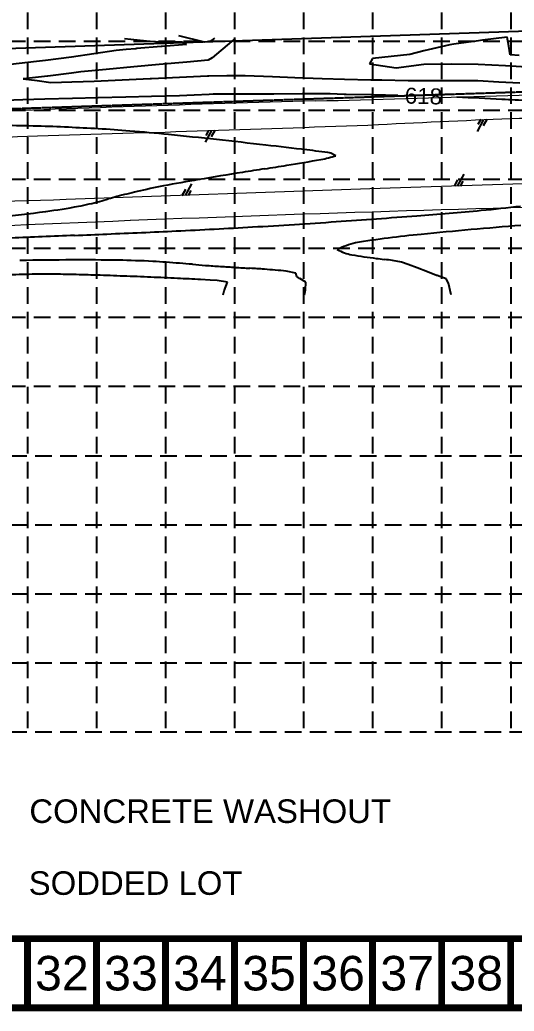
# Model space of a CAD drawing. Header units: inches. Extents: x 2387375 to 2389038, y 7083851 to 7084891.
# Drawn here: x 2388203.6 to 2388389.3, y 7083850.8 to 7084223.1 of the extents above; entities that cross this region are included whole.
import ezdxf
from ezdxf.enums import TextEntityAlignment as Align

# ---------------------------------------------------------------- set-up
doc = ezdxf.new("R2010")
doc.units = ezdxf.units.IN
doc.header["$MEASUREMENT"] = 0
doc.linetypes.add('add_topo$0$SM', pattern=[0.1875, 0.15, -0.0375])
doc.linetypes.add('HIDDEN', pattern=[0.375, 0.25, -0.125])
for name, color, linetype in [('add_topo$0$PAVED_ROAD', 7, 'Continuous'), ('add_topo$0$PAVED_SHOULDER', 1, 'add_topo$0$SM'), ('BASE', 7, 'Continuous'), ('CRWR1$0$RW-GL-TRAC', 7, 'Continuous'), ('CSTR1$0$CST-PA-EXST', 252, 'Continuous'), ('GRID', 254, 'HIDDEN'), ('JCTR1$0$TP-CT-MINR', 253, 'Continuous'), ('LEGEND', 7, 'Continuous')]:
    doc.layers.add(name, color=color, linetype=linetype)
doc.styles.get("Standard").update_dxf_attribs({"font": 'ARIAL.TTF'})

msp = doc.modelspace()

# ---------------------------------------------------------------- linework, layer by layer
at = {"color": 7}
msp.add_line((2388975.39, 7084238.31), (2388085.35, 7084208.44), dxfattribs=at)
at = {"layer": 'add_topo$0$PAVED_ROAD', "color": 7, "linetype": 'Continuous'}
for p, q in [((2388377.81, 7084185.69), (2388375.36, 7084181.2)), ((2388376.71, 7084185.65), (2388375.67, 7084183.81)), ((2388378.99, 7084185.67), (2388377.69, 7084183.29)), ((2388275.65, 7084181.61), (2388273.2, 7084177.11)), ((2388274.54, 7084181.57), (2388273.51, 7084179.73)), ((2388276.82, 7084181.59), (2388275.52, 7084179.21)), ((2388366.85, 7084160.63), (2388368.15, 7084163.01)), ((2388368.02, 7084160.61), (2388370.47, 7084165.1)), ((2388264.63, 7084157.11), (2388265.93, 7084159.49)), ((2388265.8, 7084157.09), (2388268.25, 7084161.58)), ((2388369.13, 7084160.65), (2388370.17, 7084162.49)), ((2388266.91, 7084157.13), (2388267.95, 7084158.97))]:
    msp.add_line(p, q, dxfattribs=at)
at = {"layer": 'add_topo$0$PAVED_ROAD', "color": 7, "linetype": 'Continuous', "const_width": 0.05, "flags": 128}
for points in [[(2387770.57, 7084171.81, 0.006253), (2387911.57, 7084172.96, 0.003524), (2388016.87, 7084174.38), (2388066.95, 7084175.51), (2388090.64, 7084176.04, 0.006906), (2388210.25, 7084179.58, 0.002698), (2388338.28, 7084183.77, -0.009871), (2388444.34, 7084187.43, 0.010429), (2388543.87, 7084190.89, 0.003398), (2388740.55, 7084197.88), (2388810.59, 7084199.98), (2388918.74, 7084203.94), (2388975.39, 7084205.91)], [(2388975.39, 7084181.6), (2388947.46, 7084180.64), (2388814.88, 7084175.76), (2388712.24, 7084172.49), (2388619.14, 7084169.34), (2388556.6, 7084166.73), (2388438.75, 7084162.97), (2388335.06, 7084159.59), (2388221.06, 7084155.58, -0.002336), (2388066.95, 7084151.32, -0.000154), (2388056.81, 7084151.09, -0.006962), (2387935.93, 7084149.5, -0.001559), (2387768.32, 7084147.45)]]:
    msp.add_lwpolyline(points, format="xyb", dxfattribs=at)
at = {"layer": 'add_topo$0$PAVED_SHOULDER', "color": 7}
for p, q in [((2388209.6, 7084190.06), (2388422.98, 7084197.11)), ((2388136.01, 7084187.52), (2388209.6, 7084190.06))]:
    msp.add_line(p, q, dxfattribs=at)
at = {"layer": 'add_topo$0$PAVED_SHOULDER', "color": 7, "const_width": 0.05, "flags": 128}
msp.add_lwpolyline([(2388975.39, 7084173.7), (2388940.35, 7084172.63), (2388815.41, 7084167.45, 0.000108), (2388608.02, 7084160.13, -0.001832), (2388413.81, 7084153.13, 0.004369), (2388206.12, 7084146.1, -0.004017), (2388066.95, 7084141.74, -0.000831), (2388038.14, 7084141.11, 0.001991), (2387883.63, 7084139.56, 0.001614), (2387771.95, 7084138.07)], format="xyb", dxfattribs=at)
at = {"layer": 'BASE', "const_width": 2.59}
for points in [[(2387376.68, 7083852.09), (2389036.25, 7083852.09), (2389036.25, 7084889.32), (2387376.68, 7084889.32)], [(2387402.61, 7083878.02), (2389010.32, 7083878.02), (2389010.32, 7084863.39), (2387402.61, 7084863.39)]]:
    msp.add_lwpolyline(points, close=True, dxfattribs=at)
for points in [[(2388206.46, 7083852.09), (2388206.46, 7083878.02)], [(2388232.39, 7083852.09), (2388232.39, 7083878.02)], [(2388258.32, 7083852.09), (2388258.32, 7083878.02)], [(2388284.25, 7083852.09), (2388284.25, 7083878.02)], [(2388310.18, 7083852.09), (2388310.18, 7083878.02)], [(2388336.11, 7083852.09), (2388336.11, 7083878.02)], [(2388362.05, 7083852.09), (2388362.05, 7083878.02)], [(2388387.98, 7083852.09), (2388387.98, 7083878.02)]]:
    msp.add_lwpolyline(points, dxfattribs=at)
at = {"layer": 'CRWR1$0$RW-GL-TRAC'}
msp.add_line((2388975.39, 7084238.31), (2388082.6, 7084208.34), dxfattribs=at)
at = {"layer": 'CSTR1$0$CST-PA-EXST', "lineweight": 0}
for points in [[(2387770.57, 7084171.81, 0.006253), (2387911.57, 7084172.96), (2387911.57, 7084172.96, 0.003524), (2388016.87, 7084174.38), (2388066.95, 7084175.51), (2388090.64, 7084176.04, 0.006906), (2388210.25, 7084179.58, 0.002698), (2388338.28, 7084183.77, -0.009871), (2388444.34, 7084187.43, 0.010429), (2388543.87, 7084190.89, 0.003398), (2388740.55, 7084197.88), (2388774.4, 7084198.9)], [(2388975.39, 7084181.6), (2388947.46, 7084180.64), (2388814.88, 7084175.76), (2388712.24, 7084172.49), (2388619.14, 7084169.34), (2388556.6, 7084166.73), (2388438.75, 7084162.97), (2388335.06, 7084159.59), (2388221.06, 7084155.58, -0.002336), (2388066.95, 7084151.32), (2388066.95, 7084151.32, -0.000154), (2388056.81, 7084151.09), (2388056.81, 7084151.09, -0.006962), (2387935.93, 7084149.5), (2387935.93, 7084149.5, -0.001559), (2387768.32, 7084147.45)], [(2388975.39, 7084173.7), (2388940.35, 7084172.63), (2388815.41, 7084167.45), (2388608.02, 7084160.13, -0.001832), (2388413.81, 7084153.13), (2388413.81, 7084153.13, 0.004369), (2388206.12, 7084146.1), (2388206.12, 7084146.1, -0.004017), (2388066.95, 7084141.74, -0.000831), (2388038.14, 7084141.11), (2388038.14, 7084141.11, 0.001991), (2387883.63, 7084139.56), (2387883.63, 7084139.56, 0.001614), (2387771.95, 7084138.07)]]:
    msp.add_lwpolyline(points, format="xyb", dxfattribs=at)
for centre, radius, start, end in [((2388145.95, 7091444.19), 7253.49, 271.332444, 272.407306), ((2388654.68, 7072074.47), 12122.96, 91.607389, 92.250475)]:
    msp.add_arc(centre, radius, start, end, dxfattribs=at)
at = {"layer": 'GRID', "color": 252, "linetype": 'HIDDEN', "ltscale": 25}
for p, q in [((2388206.46, 7084863.39), (2388206.46, 7083955.7)), ((2388232.39, 7084863.39), (2388232.39, 7083955.7)), ((2388258.32, 7084863.39), (2388258.32, 7083955.7)), ((2388284.25, 7084863.39), (2388284.25, 7083955.7)), ((2388310.18, 7084863.39), (2388310.18, 7083955.7)), ((2388336.11, 7084863.39), (2388336.11, 7083955.7)), ((2388362.05, 7084863.39), (2388362.05, 7083955.7)), ((2388387.98, 7084863.39), (2388387.98, 7083955.7)), ((2387402.61, 7084215.12), (2389010.32, 7084215.12)), ((2387402.61, 7084189.19), (2389010.32, 7084189.19)), ((2387402.61, 7084163.26), (2389010.32, 7084163.26)), ((2387402.61, 7084137.33), (2389010.32, 7084137.33)), ((2387402.61, 7084111.4), (2389010.32, 7084111.4)), ((2387402.61, 7084085.47), (2389010.32, 7084085.47)), ((2387403.19, 7084059.42), (2389010.9, 7084059.42)), ((2387403.19, 7084033.49), (2389010.9, 7084033.49)), ((2387403.19, 7084007.56), (2389010.9, 7084007.56)), ((2387403.19, 7083981.63), (2389010.9, 7083981.63)), ((2387403.19, 7083955.7), (2389010.9, 7083955.7))]:
    msp.add_line(p, q, dxfattribs=at)
at = {"layer": 'JCTR1$0$TP-CT-MINR', "color": 35}
for p, q in [((2388242.98, 7084216.09, 618), (2388252.48, 7084215.15, 618)), ((2388252.48, 7084215.15, 618), (2388254.58, 7084214.95, 618)), ((2388254.58, 7084214.95, 618), (2388264.43, 7084214.81, 618)), ((2388273.04, 7084214.75, 618), (2388263.28, 7084217.09, 618)), ((2388274.86, 7084214.91, 618), (2388273.95, 7084214.83, 618)), ((2388276.71, 7084216.24, 618), (2388274.86, 7084214.91, 618)), ((2388283.12, 7084214.98, 617), (2388275.86, 7084208.86, 617)), ((2388284.47, 7084216.09, 617), (2388283.12, 7084214.98, 617)), ((2388375.93, 7084215.19, 616), (2388366.6, 7084214.02, 616)), ((2388377.39, 7084215.43, 616), (2388375.93, 7084215.19, 616)), ((2388386.71, 7084216.62, 616), (2388377.39, 7084215.43, 616)), ((2388387.28, 7084213.27, 616), (2388386.71, 7084216.62, 616)), ((2388239.76, 7084211.59, 618), (2388231.38, 7084210.33, 618)), ((2388243.5, 7084211.94, 618), (2388239.76, 7084211.59, 618)), ((2388247.24, 7084212.28, 618), (2388243.5, 7084211.94, 618)), ((2388247.62, 7084212.31, 618), (2388247.24, 7084212.28, 618)), ((2388256.71, 7084213.04, 618), (2388247.62, 7084212.31, 618)), ((2388257.12, 7084213.06, 618), (2388256.71, 7084213.04, 618)), ((2388266.18, 7084213.8, 618), (2388257.12, 7084213.06, 618)), ((2388264.43, 7084214.81, 618), (2388266.18, 7084213.8, 618)), ((2388273.95, 7084214.83, 618), (2388273.04, 7084214.75, 618)), ((2388355.36, 7084211.47, 616), (2388350.04, 7084210.15, 616)), ((2388365.15, 7084213.76, 616), (2388355.36, 7084211.47, 616)), ((2388366.6, 7084214.02, 616), (2388365.15, 7084213.76, 616)), ((2388387.84, 7084209.91, 616), (2388387.28, 7084213.27, 616)), ((2388209.87, 7084207.49, 618), (2388200.16, 7084206.32, 618)), ((2388213.29, 7084207.89, 618), (2388209.87, 7084207.49, 618)), ((2388223, 7084209.07, 618), (2388213.29, 7084207.89, 618)), ((2388231.38, 7084210.33, 618), (2388223, 7084209.07, 618)), ((2388270.37, 7084207.6, 617), (2388266.34, 7084207.27, 617)), ((2388274.39, 7084207.92, 617), (2388270.37, 7084207.6, 617)), ((2388275.86, 7084208.86, 617), (2388274.39, 7084207.92, 617)), ((2388336.13, 7084208.58, 616), (2388334.93, 7084206.54, 616)), ((2388350.04, 7084210.15, 616), (2388336.13, 7084208.58, 616)), ((2388391.16, 7084209.72, 616), (2388387.84, 7084209.91, 616)), ((2388236.07, 7084204.51, 617), (2388226.58, 7084203.63, 617)), ((2388246.46, 7084205.45, 617), (2388236.07, 7084204.51, 617)), ((2388255.95, 7084206.32, 617), (2388246.46, 7084205.45, 617)), ((2388266.34, 7084207.27, 617), (2388255.95, 7084206.32, 617)), ((2388334.93, 7084206.54, 616), (2388344.95, 7084205.12, 616)), ((2388344.95, 7084205.12, 616), (2388355.33, 7084206.51, 616)), ((2388355.33, 7084206.51, 616), (2388365.79, 7084206.56, 616)), ((2388365.79, 7084206.56, 616), (2388375.72, 7084206.48, 616)), ((2388375.72, 7084206.48, 616), (2388386.02, 7084205.99, 616)), ((2388386.02, 7084205.99, 616), (2388393.99, 7084205.51, 616)), ((2388204.99, 7084200.95, 617), (2388204.89, 7084200.91, 617)), ((2388204.89, 7084200.91, 617), (2388210.1, 7084200.28, 617)), ((2388213.97, 7084202.01, 617), (2388204.99, 7084200.95, 617)), ((2388210.1, 7084200.28, 617), (2388215.31, 7084199.64, 617)), ((2388214.08, 7084202.02, 617), (2388213.97, 7084202.01, 617)), ((2388223.05, 7084203.1, 617), (2388214.08, 7084202.02, 617)), ((2388224.82, 7084203.37, 617), (2388223.05, 7084203.1, 617)), ((2388226.58, 7084203.63, 617), (2388224.82, 7084203.37, 617)), ((2388227.36, 7084199.94, 617), (2388231.58, 7084200.05, 617)), ((2388231.58, 7084200.05, 617), (2388242.1, 7084200.55, 617)), ((2388242.1, 7084200.55, 617), (2388252.62, 7084201.07, 617)), ((2388252.62, 7084201.07, 617), (2388253.08, 7084201.09, 617)), ((2388253.08, 7084201.09, 617), (2388263.6, 7084201.63, 617)), ((2388263.6, 7084201.63, 617), (2388274.12, 7084202.11, 617)), ((2388274.12, 7084202.11, 617), (2388274.58, 7084202.13, 617)), ((2388274.58, 7084202.13, 617), (2388281.4, 7084202.16, 617)), ((2388281.4, 7084202.16, 617), (2388288.21, 7084202.19, 617)), ((2388288.21, 7084202.19, 617), (2388298.54, 7084201.84, 617)), ((2388298.54, 7084201.84, 617), (2388306.89, 7084201.51, 617)), ((2388306.89, 7084201.51, 617), (2388317.22, 7084201.12, 617)), ((2388317.22, 7084201.12, 617), (2388325.56, 7084200.83, 617)), ((2388325.56, 7084200.83, 617), (2388335.45, 7084200.64, 617)), ((2388335.45, 7084200.64, 617), (2388339.6, 7084200.57, 617)), ((2388339.6, 7084200.57, 617), (2388349.49, 7084200.36, 617)), ((2388349.49, 7084200.36, 617), (2388353.64, 7084200.3, 617)), ((2388353.64, 7084200.3, 617), (2388363.07, 7084200.29, 617)), ((2388363.07, 7084200.29, 617), (2388364.66, 7084200.29, 617)), ((2388364.66, 7084200.29, 617), (2388374.09, 7084200.3, 617)), ((2388374.09, 7084200.3, 617), (2388375.67, 7084200.27, 617)), ((2388375.67, 7084200.27, 617), (2388383.57, 7084199.85, 617)), ((2388215.31, 7084199.64, 617), (2388219.22, 7084199.74, 617)), ((2388219.22, 7084199.74, 617), (2388223.13, 7084199.83, 617)), ((2388223.13, 7084199.83, 617), (2388227.36, 7084199.94, 617)), ((2388383.57, 7084199.85, 617), (2388391.47, 7084199.43, 617)), ((2388204.81, 7084193.09, 618), (2388194.48, 7084192.74, 618)), ((2388213.06, 7084193.28, 618), (2388204.81, 7084193.09, 618)), ((2388223.39, 7084193.53, 618), (2388213.06, 7084193.28, 618)), ((2388233.03, 7084193.78, 618), (2388223.39, 7084193.53, 618)), ((2388243.47, 7084194.06, 618), (2388233.03, 7084193.78, 618)), ((2388253.11, 7084194.3, 618), (2388243.47, 7084194.06, 618)), ((2388263.55, 7084194.58, 618), (2388253.11, 7084194.3, 618)), ((2388269.15, 7084194.86, 618), (2388263.55, 7084194.58, 618)), ((2388274.74, 7084195.13, 618), (2388269.15, 7084194.86, 618)), ((2388276.27, 7084195.15, 618), (2388274.74, 7084195.13, 618)), ((2388286.87, 7084195.2, 618), (2388276.27, 7084195.15, 618)), ((2388297.47, 7084195.23, 618), (2388286.87, 7084195.2, 618)), ((2388299, 7084195.23, 618), (2388297.47, 7084195.23, 618)), ((2388309.6, 7084195.29, 618), (2388299, 7084195.23, 618)), ((2388320.2, 7084195.32, 618), (2388309.6, 7084195.29, 618)), ((2388322.79, 7084195.23, 618), (2388320.2, 7084195.32, 618)), ((2388325.38, 7084195.13, 618), (2388322.79, 7084195.23, 618)), ((2388326.24, 7084195.11, 618), (2388325.38, 7084195.13, 618)), ((2388335.5, 7084194.94, 618), (2388326.24, 7084195.11, 618)), ((2388336.36, 7084194.92, 618), (2388335.5, 7084194.94, 618)), ((2388345.61, 7084194.74, 618), (2388336.36, 7084194.92, 618)), ((2388322.36, 7084172.06, 619), (2388320.49, 7084173.07, 619)), ((2388287.24, 7084165.82, 619), (2388287.24, 7084165.82, 619)), ((2388212.05, 7084141.66, 618), (2388212.05, 7084141.66, 618)), ((2388224.19, 7084142.16, 618), (2388224.19, 7084142.16, 618)), ((2388236.33, 7084142.67, 618), (2388236.33, 7084142.67, 618)), ((2388278.93, 7084130.52, 618), (2388278.93, 7084130.52, 618)), ((2388284.54, 7084130.15, 618), (2388284.54, 7084130.15, 618)), ((2388290.02, 7084129.79, 618), (2388290.02, 7084129.79, 618)), ((2388346.92, 7084132.1, 617), (2388343.58, 7084132.72, 617)), ((2388349.51, 7084131.26, 617), (2388346.92, 7084132.1, 617)), ((2388352.9, 7084129.94, 617), (2388349.51, 7084131.26, 617)), ((2388356.72, 7084128.43, 617), (2388352.9, 7084129.94, 617)), ((2388275.16, 7084125.35, 619), (2388271.5, 7084125.58, 619)), ((2388307.3, 7084128.02, 618), (2388303.66, 7084128.73, 618)), ((2388307.69, 7084126.68, 618), (2388307.3, 7084128.02, 618)), ((2388308.72, 7084126.03, 618), (2388307.69, 7084126.68, 618)), ((2388311.06, 7084124.55, 618), (2388308.73, 7084126.03, 618)), ((2388360.1, 7084127.14, 617), (2388356.72, 7084128.43, 617)), ((2388360.32, 7084127.06, 617), (2388360.1, 7084127.14, 617)), ((2388363.71, 7084125.84, 617), (2388360.32, 7084127.06, 617)), ((2388364.58, 7084124.23, 617), (2388363.71, 7084125.84, 617)), ((2388277.72, 7084125.2, 619), (2388275.16, 7084125.35, 619)), ((2388281.68, 7084124.58, 619), (2388277.72, 7084125.2, 619)), ((2388280.4, 7084121.3, 619), (2388281.68, 7084124.58, 619)), ((2388310.95, 7084121.71, 618), (2388311.06, 7084124.55, 618)), ((2388365.64, 7084119.89, 617), (2388364.58, 7084124.23, 617)), ((2388279.93, 7084119.89, 619), (2388280.4, 7084121.3, 619)), ((2388310.55, 7084119.89, 618), (2388310.95, 7084121.71, 618))]:
    msp.add_line(p, q, dxfattribs=at)
for centre, radius, start, end in [((2388233.44, 7081244.49, 618), 2952.64, 87.06414, 87.39325), ((2388130.92, 7079271.12, 618), 4928.66, 86.93152, 87.04887), ((2388194.28, 7083636.96, 619), 546.46, 88.3354, 89.6431), ((2388188.47, 7083447.95, 619), 735.56, 87.39607, 88.31119), ((2388190.75, 7083466.53, 619), 716.89, 86.62069, 87.5106), ((2388194.9, 7083554.55, 619), 628.79, 85.43333, 86.52492), ((2388169.48, 7083269.84, 619), 914.62, 84.35214, 85.26612), ((2388073.29, 7082314.47, 619), 1874.82, 83.74827, 84.30014), ((2387921.56, 7080920.43, 619), 3277.09, 83.43901, 83.76536), ((2388028.99, 7081811.76, 619), 2379.33, 83.18338, 83.55672), ((2388263.43, 7083775.84, 619), 401.31, 81.8251, 83.1342), ((2388162.37, 7085038.19, 619), 881.14, 279.24329, 280.0876), ((2388304.3, 7084233.38, 619), 63.92, 281.1848, 286.4108), ((2388968.6, 7079925.14, 619), 4295.07, 99.01523, 99.12776), ((2388040.25, 7085780.91, 619), 1633.83, 278.99062, 279.28649), ((2388381.98, 7083513.14, 619), 659.42, 99.71226, 100.87444), ((2388700.83, 7081605.53, 619), 2593.48, 99.17621, 99.54566), ((2388321.9, 7083830.82, 619), 336.11, 101.0333, 102.7615), ((2388190.81, 7084315.7, 619), 166.36, 284.8979, 286.0594), ((2388312.52, 7083888.84, 619), 277.51, 105.1305, 105.8268), ((2388307.04, 7083904.31, 619), 261.15, 103.1437, 104.8577), ((2388177.67, 7084413.14, 619), 264.42, 277.7497, 280.4491), ((2388193.71, 7084310.13, 619), 160.24, 281.4869, 284.4077), ((2388229.26, 7085758.06, 618), 1613.25, 274.38939, 275.25157), ((2388330.49, 7084646.47, 618), 497.07, 275.3599, 277.0737), ((2388113.6, 7084920.4, 619), 775.71, 276.03341, 277.38626), ((2388127.44, 7087026.88, 618), 2886.14, 273.87447, 274.47699), ((2388118.18, 7087156.73, 618), 3016.36, 272.73878, 273.2847), ((2388111.73, 7087212.8, 618), 3072.71, 273.3449, 273.93252), ((2388521.66, 7082483.66, 617), 1667.29, 94.46559, 95.75771), ((2388720.32, 7072357.13, 618), 11795.48, 92.469644, 92.526481), ((2388702.62, 7072378.35, 618), 11773.54, 92.328894, 92.388025), ((2387862.83, 7092888.81, 618), 8754.11, 272.365811, 272.445339), ((2387984.34, 7090129.43, 618), 5992.06, 272.4102, 272.658864), ((2388399.18, 7083693.05, 617), 451.72, 95.6899, 98.8563), ((2388338.38, 7084106.07, 617), 34.44, 104.717, 116.8021), ((2388332.34, 7084154.74, 617), 20.28, 242.1091, 258.5167), ((2388378.63, 7084449.3, 617), 318.44, 260.9059, 262.5713), ((2388418.63, 7084727.73, 617), 599.72, 262.22109, 262.51604), ((2388330.33, 7084043.29, 617), 90.41, 81.5747, 83.5305), ((2388229.8, 7082601.57, 618), 1531.38, 90.24318, 90.97955), ((2388227.62, 7083292.47, 618), 840.47, 89.11139, 90.29419), ((2388232.52, 7083715.65, 618), 417.27, 87.1142, 88.8839), ((2388215.74, 7083518.06, 618), 615.49, 85.54328, 86.48017), ((2388194.37, 7083235.09, 618), 899.26, 85.27479, 85.5867), ((2388333, 7084888.86, 618), 760.31, 265.12961, 265.49859), ((2388327.59, 7084889.1, 618), 760.14, 265.90649, 266.32956), ((2388636.14, 7089503.9, 618), 5385.24, 266.19669, 266.25651), ((2388640.22, 7089502.52, 618), 5384.13, 266.21222, 266.27066), ((2388263.85, 7083676.88, 618), 453.67, 85.9988, 86.6923), ((2388277.56, 7083876.03, 618), 254.04, 84.1035, 85.9509), ((2388222.91, 7083420.77, 619), 706.93, 91.1849, 91.97787), ((2388214.6, 7083750, 619), 377.6, 89.7804, 90.9579), ((2388211.7, 7083787.14, 619), 340.48, 88.6268, 89.2681), ((2388211.05, 7083448.92, 619), 678.66, 88.93498, 89.25583), ((2388207.58, 7083446.69, 619), 680.96, 88.27108, 88.64648), ((2388188.36, 7082689.94, 619), 1437.95, 88.23797, 88.41536), ((2388185.98, 7082692.36, 619), 1435.6, 87.94171, 88.14018), ((2388164.02, 7082023.93, 619), 2104.39, 87.86213, 87.99781), ((2388163.8, 7082025.12, 619), 2103.22, 87.71416, 87.85511), ((2388156.36, 7081814.43, 619), 2314.03, 87.60993, 87.73804), ((2388153.51, 7081811.49, 619), 2317.09, 87.41873, 87.54249), ((2388189.93, 7082528.82, 619), 1598.86, 87.38607, 87.56506), ((2388187.35, 7082524.58, 619), 1603.2, 87.14593, 87.30086), ((2388241.8, 7083584.88, 619), 541.52, 86.8558, 87.3135)]:
    msp.add_arc(centre, radius, start, end, dxfattribs=at)

# ---------------------------------------------------------------- texts
at = {"layer": 'BASE'}
for s, p in [('32', (2388219.43, 7083865.06)), ('33', (2388245.36, 7083865.06)), ('34', (2388271.29, 7083865.06)), ('35', (2388297.22, 7083865.06)), ('36', (2388323.15, 7083865.06)), ('37', (2388349.08, 7083865.06)), ('38', (2388375.01, 7083865.06))]:
    msp.add_text(s, height=12.965, dxfattribs=at).set_placement(p, align=Align.MIDDLE_CENTER)
at = {"layer": 'JCTR1$0$TP-CT-MINR', "color": 35}
msp.add_text('618', height=6, rotation=358.4078, dxfattribs=at).set_placement((2388348.23, 7084194.69, 618), align=Align.MIDDLE_LEFT)
at = {"layer": 'LEGEND'}
for s, height, p in [('CONCRETE WASHOUT', 8.8422, (2388207.2, 7083921.49)), ('SODDED LOT', 8.842, (2388206.96, 7083894.48))]:
    msp.add_text(s, height=height, dxfattribs=at).set_placement(p)

doc.saveas('drawing.dxf')
